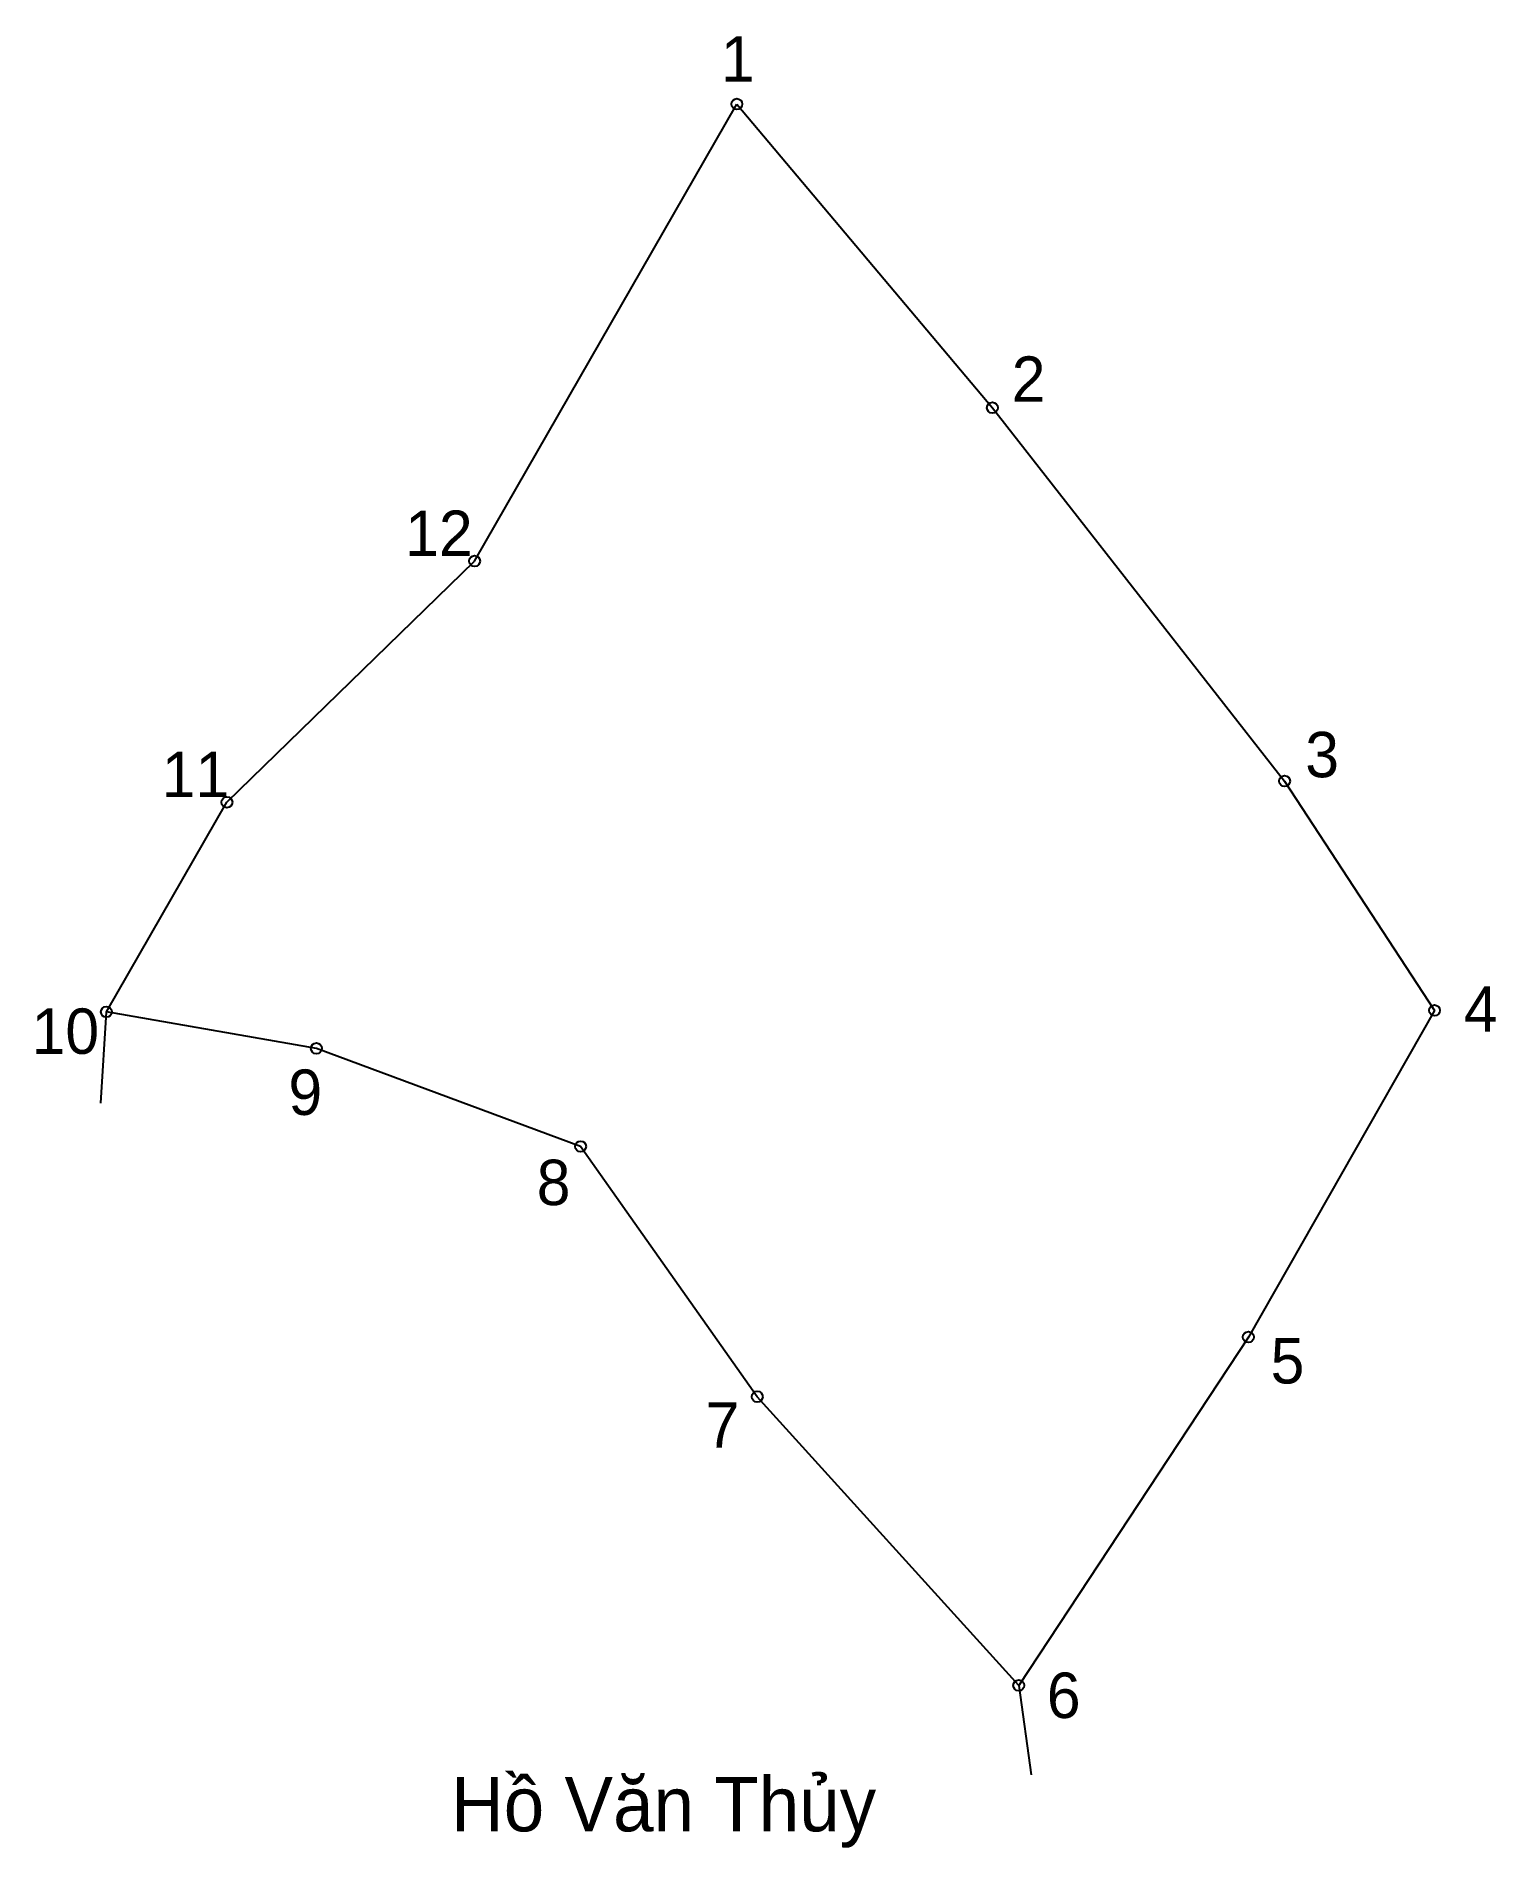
# Model space of a CAD drawing. Extents: x 548730 to 548913, y 1825097 to 1825324.
import ezdxf

# ---------------------------------------------------------------- set-up
doc = ezdxf.new("R2010")
doc.units = 0
for name, color, linetype in [('CanhThua', 7, 'Continuous'), ('MocDinhThua', 7, 'Continuous'), ('RauThua', 7, 'Continuous'), ('SoHieuDinhThua', 7, 'Continuous'), ('TenChuLanCan', 7, 'Continuous')]:
    doc.layers.add(name, color=color, linetype=linetype)

msp = doc.modelspace()

# ---------------------------------------------------------------- linework, layer by layer
at = {"layer": 'CanhThua'}
for p, q in [((548785.13, 1825258.7), (548817.99, 1825315.95)), ((548817.99, 1825315.95), (548850.01, 1825277.91)), ((548850.01, 1825277.91), (548886.62, 1825231.14)), ((548754.1, 1825228.48), (548785.13, 1825258.7)), ((548886.62, 1825231.14), (548905.41, 1825202.4)), ((548738.99, 1825202.22), (548754.1, 1825228.48)), ((548765.31, 1825197.64), (548738.99, 1825202.22)), ((548905.41, 1825202.4), (548882.08, 1825161.48)), ((548798.41, 1825185.36), (548765.31, 1825197.64)), ((548820.55, 1825154.01), (548798.41, 1825185.36)), ((548882.08, 1825161.48), (548853.31, 1825117.84)), ((548853.31, 1825117.84), (548820.55, 1825154.01))]:
    msp.add_line(p, q, dxfattribs=at)
at = {"layer": 'MocDinhThua'}
for centre in [(548817.99, 1825315.95), (548850.01, 1825277.91), (548785.13, 1825258.7), (548886.62, 1825231.14), (548754.1, 1825228.48), (548738.99, 1825202.22), (548905.41, 1825202.4), (548765.31, 1825197.64), (548798.41, 1825185.36), (548882.08, 1825161.48), (548820.55, 1825154.01), (548853.31, 1825117.84)]:
    msp.add_circle(centre, 0.682, dxfattribs=at)
at = {"layer": 'RauThua'}
for p, q in [((548738.29, 1825190.8), (548738.99, 1825202.22)), ((548853.31, 1825117.84), (548854.86, 1825106.62))]:
    msp.add_line(p, q, dxfattribs=at)

# ---------------------------------------------------------------- texts
at = {"layer": 'SoHieuDinhThua'}
for s, height, p in [('1', 5.69, (548816, 1825318.77)), ('2', 5.69, (548852.43, 1825278.65)), ('12', 5.686, (548776.43, 1825259.34)), ('3', 5.69, (548889.21, 1825231.61)), ('11', 5.686, (548745.92, 1825229.12)), ('4', 5.69, (548909.08, 1825199.72)), ('10', 5.686, (548729.62, 1825196.96)), ('9', 5.69, (548761.8, 1825189.31)), ('8', 5.69, (548792.91, 1825178.01)), ('5', 5.69, (548884.87, 1825155.66)), ('7', 5.69, (548814.08, 1825147.61)), ('6', 5.69, (548856.83, 1825113.75))]:
    msp.add_text(s, height=height, dxfattribs=at).set_placement(p)
at = {"layer": 'TenChuLanCan'}
msp.add_text('Hồ Văn Thủy', height=6.8232, dxfattribs=at).set_placement((548782.19, 1825099.55))

doc.saveas('drawing.dxf')
